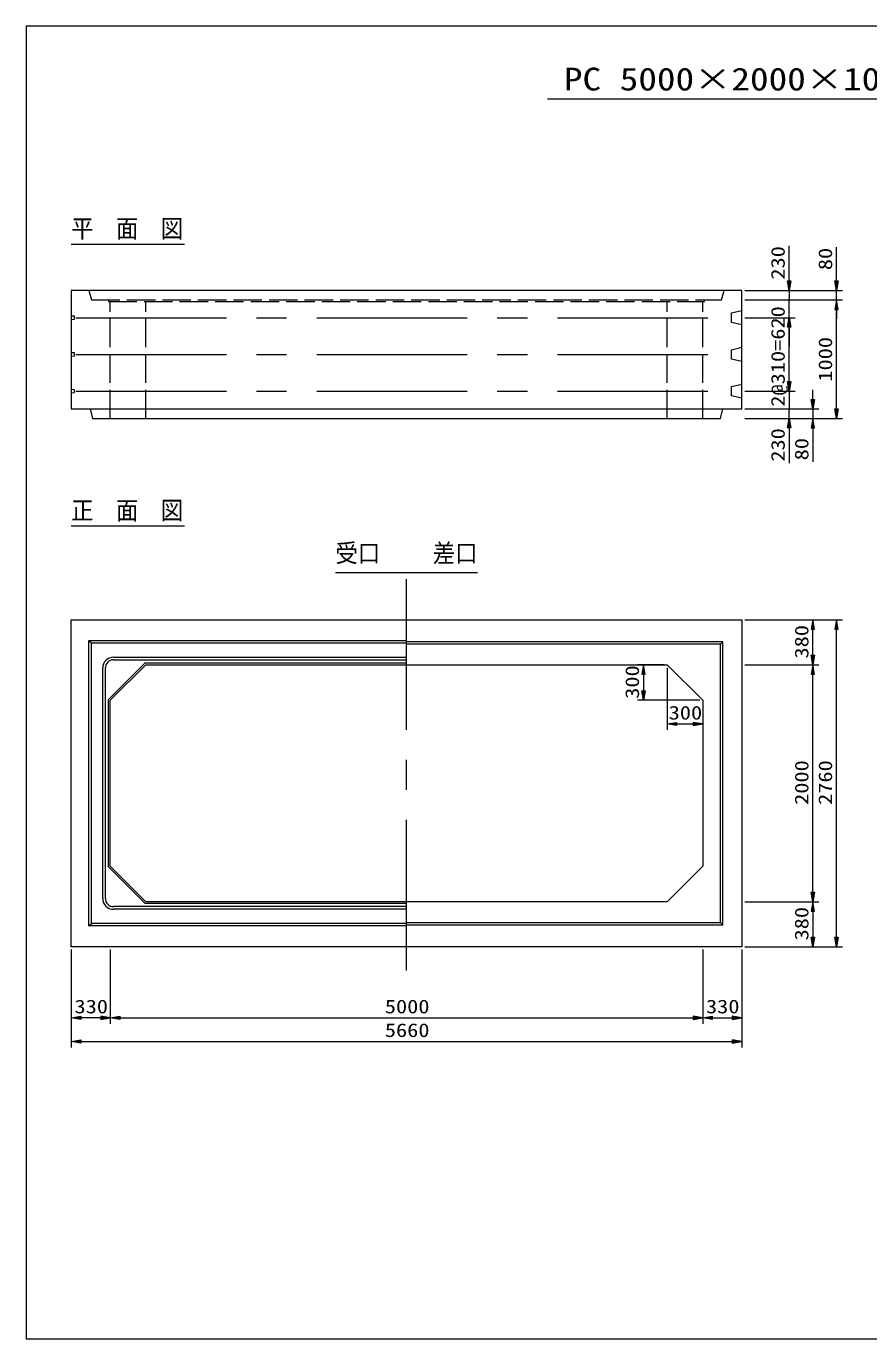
# Model space of a CAD drawing. Units: millimetres on the paper. Extents: x 18 to 410, y 10 to 287.
# Drawn here: x 18 to 195.8, y 10 to 287 of the extents above; entities that cross this region are included whole.
import ezdxf
from ezdxf.enums import TextEntityAlignment as Align

# ---------------------------------------------------------------- set-up
doc = ezdxf.new("R2010")
doc.units = ezdxf.units.MM
doc.linetypes.add('DASHED', pattern=[7.5, 6, -1.5])
doc.linetypes.add('USER1', pattern=[50.8, 31.75, -6.35, 6.35, -6.35])
for name, color, linetype, lineweight in [('0_7', 7, 'Continuous', 13), ('Layer1', 3, 'Continuous', 13), ('Layer2', 6, 'USER1', 13), ('Layer3', 7, 'Continuous', 13), ('Layer4', 4, 'DASHED', 13), ('Layer7', 9, 'Continuous', 13)]:
    doc.layers.add(name, color=color, linetype=linetype, lineweight=lineweight)
doc.styles.add('ＭＳ ゴシック', font='')
doc.styles.get('ＭＳ ゴシック').set_extended_font_data('MS Gothic')

msp = doc.modelspace()

# ---------------------------------------------------------------- hatches: boundary and pattern name
at = {"layer": 'Layer1'}
for points in [[(178.654, 233.242), (179.321, 233.242), (178.988, 231.242)], [(188.654, 233.242), (189.321, 233.242), (188.988, 231.242)], [(188.654, 227.242), (189.321, 227.242), (188.988, 229.242)], [(188.654, 227.242), (189.321, 227.242), (188.988, 229.242)], [(179.321, 223.492), (178.654, 223.492), (178.988, 225.492)], [(178.654, 211.992), (179.321, 211.992), (178.988, 209.992)], [(183.654, 208.242), (184.321, 208.242), (183.988, 206.242)], [(188.654, 206.242), (189.321, 206.242), (188.988, 204.242)], [(179.321, 202.242), (178.654, 202.242), (178.988, 204.242)], [(183.654, 202.242), (184.321, 202.242), (183.988, 204.242)], [(183.654, 159.742), (184.321, 159.742), (183.988, 161.742)], [(188.654, 159.742), (189.321, 159.742), (188.988, 161.742)], [(183.654, 154.242), (184.321, 154.242), (183.988, 152.242)], [(147.904, 150.242), (148.571, 150.242), (148.238, 152.242)], [(183.654, 150.242), (184.321, 150.242), (183.988, 152.242)], [(147.904, 146.742), (148.571, 146.742), (148.238, 144.742)], [(155.238, 140.075), (155.238, 139.408), (153.238, 139.742)], [(158.738, 140.075), (158.738, 139.408), (160.738, 139.742)], [(183.654, 104.242), (184.321, 104.242), (183.988, 102.242)], [(183.654, 100.242), (184.321, 100.242), (183.988, 102.242)], [(183.654, 94.742), (184.321, 94.742), (183.988, 92.742)], [(188.654, 94.742), (189.321, 94.742), (188.988, 92.742)], [(29.488, 78.075), (29.488, 77.408), (27.488, 77.742)], [(33.737, 78.075), (33.737, 77.408), (35.737, 77.742)], [(37.737, 78.075), (37.737, 77.408), (35.737, 77.742)], [(158.738, 78.075), (158.738, 77.408), (160.738, 77.742)], [(162.738, 78.075), (162.738, 77.408), (160.738, 77.742)], [(166.988, 78.075), (166.988, 77.408), (168.988, 77.742)], [(29.488, 73.075), (29.488, 72.408), (27.488, 72.742)], [(166.988, 73.075), (166.988, 72.408), (168.988, 72.742)]]:
    msp.add_hatch(color=256, dxfattribs=at).paths.add_polyline_path(points)

# ---------------------------------------------------------------- linework, layer by layer
at = {"layer": '0_7'}
for p, q in [((410, 287), (18, 287)), ((18, 287), (18, 10)), ((18, 10), (410, 10))]:
    msp.add_line(p, q, dxfattribs=at)
at = {"layer": 'Layer1'}
for p, q in [((178.988, 231.242), (178.988, 240.663)), ((188.988, 233.242), (188.988, 240.377)), ((178.988, 231.242), (178.988, 237.242)), ((169.613, 231.242), (180.238, 231.242)), ((169.613, 231.242), (190.238, 231.242)), ((178.988, 231.242), (178.988, 229.242)), ((188.988, 229.242), (188.988, 231.242)), ((169.613, 229.242), (190.238, 229.242)), ((169.613, 229.242), (190.238, 229.242)), ((178.988, 227.492), (178.988, 229.492)), ((178.988, 225.492), (178.988, 229.242)), ((178.988, 225.492), (178.988, 227.492)), ((188.988, 227.242), (188.988, 225.242)), ((188.988, 206.242), (188.988, 227.242)), ((169.613, 225.492), (180.238, 225.492)), ((169.613, 225.492), (180.238, 225.492)), ((178.988, 209.992), (178.988, 225.492)), ((178.988, 225.492), (178.988, 219.492)), ((178.988, 209.992), (178.988, 215.992)), ((169.613, 209.992), (180.238, 209.992)), ((169.613, 209.992), (180.238, 209.992)), ((178.988, 209.992), (178.988, 206.242)), ((178.988, 209.992), (178.988, 207.992)), ((178.988, 207.992), (178.988, 205.992)), ((183.988, 208.242), (183.988, 210.242)), ((169.613, 206.242), (185.238, 206.242)), ((178.988, 204.242), (178.988, 206.242)), ((183.988, 206.242), (183.988, 204.242)), ((169.613, 204.242), (180.238, 204.242)), ((169.613, 204.242), (185.238, 204.242)), ((169.613, 204.242), (190.238, 204.242)), ((178.988, 204.242), (178.988, 194.82)), ((178.988, 204.242), (178.988, 198.242)), ((183.988, 202.242), (183.988, 195.106)), ((169.613, 161.742), (185.238, 161.742)), ((169.613, 161.742), (190.238, 161.742)), ((183.988, 154.242), (183.988, 159.742)), ((188.988, 94.742), (188.988, 159.742)), ((152.613, 152.242), (146.988, 152.242)), ((148.238, 150.242), (148.238, 146.742)), ((153.238, 151.617), (153.238, 138.492)), ((169.613, 152.242), (185.238, 152.242)), ((169.613, 152.242), (185.238, 152.242)), ((183.988, 104.242), (183.988, 150.242)), ((160.113, 144.742), (146.988, 144.742)), ((160.738, 144.117), (160.738, 138.492)), ((155.238, 139.742), (158.738, 139.742)), ((169.613, 102.242), (185.238, 102.242)), ((169.613, 102.242), (185.238, 102.242)), ((183.988, 100.242), (183.988, 94.742)), ((27.488, 92.117), (27.488, 76.492)), ((27.488, 92.117), (27.488, 71.492)), ((35.737, 92.117), (35.737, 76.492)), ((35.737, 92.117), (35.737, 76.492)), ((160.738, 92.117), (160.738, 76.492)), ((160.738, 92.117), (160.738, 76.492)), ((168.988, 92.117), (168.988, 76.492)), ((168.988, 92.117), (168.988, 71.492)), ((169.613, 92.742), (185.238, 92.742)), ((169.613, 92.742), (190.238, 92.742)), ((33.737, 77.742), (29.488, 77.742)), ((37.737, 77.742), (158.738, 77.742)), ((162.738, 77.742), (166.988, 77.742)), ((29.488, 72.742), (166.988, 72.742))]:
    msp.add_line(p, q, dxfattribs=at)
for points in [[(178.654, 233.242), (179.321, 233.242), (178.988, 231.242)], [(188.654, 233.242), (189.321, 233.242), (188.988, 231.242)], [(188.654, 227.242), (189.321, 227.242), (188.988, 229.242)], [(188.654, 227.242), (189.321, 227.242), (188.988, 229.242)], [(179.321, 223.492), (178.654, 223.492), (178.988, 225.492)], [(178.654, 211.992), (179.321, 211.992), (178.988, 209.992)], [(183.654, 208.242), (184.321, 208.242), (183.988, 206.242)], [(188.654, 206.242), (189.321, 206.242), (188.988, 204.242)], [(179.321, 202.242), (178.654, 202.242), (178.988, 204.242)], [(183.654, 202.242), (184.321, 202.242), (183.988, 204.242)], [(183.654, 159.742), (184.321, 159.742), (183.988, 161.742)], [(188.654, 159.742), (189.321, 159.742), (188.988, 161.742)], [(183.654, 154.242), (184.321, 154.242), (183.988, 152.242)], [(147.904, 150.242), (148.571, 150.242), (148.238, 152.242)], [(183.654, 150.242), (184.321, 150.242), (183.988, 152.242)], [(147.904, 146.742), (148.571, 146.742), (148.238, 144.742)], [(155.238, 140.075), (155.238, 139.408), (153.238, 139.742)], [(158.738, 140.075), (158.738, 139.408), (160.738, 139.742)], [(183.654, 104.242), (184.321, 104.242), (183.988, 102.242)], [(183.654, 100.242), (184.321, 100.242), (183.988, 102.242)], [(183.654, 94.742), (184.321, 94.742), (183.988, 92.742)], [(188.654, 94.742), (189.321, 94.742), (188.988, 92.742)], [(29.488, 78.075), (29.488, 77.408), (27.488, 77.742)], [(33.737, 78.075), (33.737, 77.408), (35.737, 77.742)], [(37.737, 78.075), (37.737, 77.408), (35.737, 77.742)], [(158.738, 78.075), (158.738, 77.408), (160.738, 77.742)], [(162.738, 78.075), (162.738, 77.408), (160.738, 77.742)], [(166.988, 78.075), (166.988, 77.408), (168.988, 77.742)], [(29.488, 73.075), (29.488, 72.408), (27.488, 72.742)], [(166.988, 73.075), (166.988, 72.408), (168.988, 72.742)]]:
    msp.add_lwpolyline(points, close=True, dxfattribs=at)
at = {"layer": 'Layer2'}
for p, q in [((28.488, 225.492), (167.988, 225.492)), ((28.488, 217.742), (167.988, 217.742)), ((28.488, 209.992), (167.988, 209.992)), ((98.237, 87.742), (98.237, 171.742))]:
    msp.add_line(p, q, dxfattribs=at)
at = {"layer": 'Layer3'}
for p, q in [((168.988, 231.242), (27.488, 231.242)), ((27.488, 231.242), (27.488, 206.242)), ((168.988, 206.242), (168.988, 231.242)), ((27.488, 206.242), (168.988, 206.242)), ((31.488, 206.242), (31.988, 204.242)), ((164.488, 204.242), (164.988, 206.242)), ((31.988, 204.242), (164.488, 204.242)), ((27.488, 92.742), (27.488, 161.742)), ((27.488, 161.742), (168.988, 161.742)), ((168.988, 161.742), (168.988, 92.742)), ((31.238, 97.117), (31.238, 157.367)), ((31.238, 157.367), (98.237, 157.367)), ((31.238, 157.367), (31.738, 156.867)), ((31.738, 97.617), (31.738, 156.867)), ((31.738, 156.867), (98.237, 156.867)), ((164.988, 157.117), (98.237, 157.117)), ((164.488, 156.617), (98.237, 156.617)), ((164.988, 157.117), (164.488, 156.617)), ((164.488, 97.867), (164.488, 156.617)), ((164.988, 97.367), (164.988, 157.117)), ((35.362, 144.897), (43.082, 152.617)), ((36.413, 153.842), (98.237, 153.842)), ((36.413, 153.292), (98.237, 153.292)), ((43.082, 152.617), (98.237, 152.617)), ((34.138, 102.917), (34.138, 151.567)), ((34.688, 102.917), (34.688, 151.567)), ((35.737, 144.742), (43.237, 152.242)), ((43.237, 152.242), (153.238, 152.242)), ((153.238, 152.242), (160.738, 144.742)), ((35.362, 109.586), (35.362, 144.897)), ((35.737, 109.742), (35.737, 144.742)), ((160.738, 144.742), (160.738, 109.742)), ((43.082, 101.867), (35.362, 109.586)), ((43.237, 102.242), (35.737, 109.742)), ((160.738, 109.742), (153.238, 102.242)), ((98.237, 101.192), (36.413, 101.192)), ((98.237, 100.642), (36.413, 100.642)), ((98.237, 101.867), (43.082, 101.867)), ((153.238, 102.242), (43.237, 102.242)), ((31.238, 97.117), (31.738, 97.617)), ((98.237, 97.117), (31.238, 97.117)), ((98.237, 97.617), (31.738, 97.617)), ((98.237, 97.867), (164.488, 97.867)), ((98.237, 97.367), (164.988, 97.367)), ((164.988, 97.367), (164.488, 97.867)), ((168.988, 92.742), (27.488, 92.742))]:
    msp.add_line(p, q, dxfattribs=at)
for centre, radius, start, end in [((36.413, 151.567), 2.275, 90, 180), ((36.413, 151.567), 1.725, 90, 180), ((36.413, 102.917), 2.275, 180, 270), ((36.413, 102.917), 1.725, 180, 270)]:
    msp.add_arc(centre, radius, start, end, dxfattribs=at)
at = {"layer": 'Layer4'}
for p, q in [((31.238, 231.242), (31.738, 229.242)), ((164.738, 229.242), (165.238, 231.242)), ((31.738, 229.242), (164.738, 229.242)), ((35.362, 229.242), (35.362, 228.942)), ((35.362, 228.942), (161.113, 228.942)), ((35.737, 204.242), (35.737, 228.942)), ((43.237, 204.242), (43.237, 228.942)), ((153.238, 204.242), (153.238, 228.942)), ((160.738, 204.242), (160.738, 228.942)), ((161.113, 228.942), (161.113, 229.242)), ((28.188, 225.792), (27.488, 225.842)), ((27.488, 225.142), (28.188, 225.192)), ((28.188, 225.192), (28.188, 225.792)), ((166.838, 226.492), (168.988, 226.992)), ((166.838, 224.492), (166.838, 226.492)), ((168.988, 223.992), (166.838, 224.492)), ((166.838, 218.742), (168.988, 219.242)), ((28.188, 218.042), (27.488, 218.092)), ((27.488, 217.392), (28.188, 217.442)), ((28.188, 217.442), (28.188, 218.042)), ((166.838, 216.742), (166.838, 218.742)), ((168.988, 216.242), (166.838, 216.742)), ((166.838, 210.992), (168.988, 211.492)), ((166.838, 208.992), (166.838, 210.992)), ((28.188, 210.292), (27.488, 210.342)), ((27.488, 209.642), (28.188, 209.692)), ((28.188, 209.692), (28.188, 210.292)), ((168.988, 208.492), (166.838, 208.992))]:
    msp.add_line(p, q, dxfattribs=at)
at = {"layer": 'Layer7'}
for p, q in [((294.953, 271.6), (128, 271.6)), ((27.488, 241.035), (51.372, 241.035)), ((27.488, 181.535), (51.372, 181.535)), ((83.237, 171.742), (113.237, 171.742))]:
    msp.add_line(p, q, dxfattribs=at)

# ---------------------------------------------------------------- texts
at = {"layer": 'Layer1', "color": 9, "style": 'ＭＳ ゴシック', "width": 1.2}
for s, p in [('230', (178.918, 233.524)), ('80', (188.918, 235.524)), ('2@310=620', (178.918, 206.713)), ('1000', (188.918, 211.999)), ('230', (178.918, 195.102)), ('80', (183.918, 195.388)), ('380', (183.918, 153.563)), ('300', (148.168, 145.063)), ('2000', (183.918, 122.67)), ('2760', (188.918, 122.67)), ('380', (183.918, 94.063))]:
    msp.add_text(s, height=2.886, rotation=90, dxfattribs=at).set_placement(p, align=Align.BOTTOM_LEFT)
for s, p in [('300', (153.559, 139.812)), ('330', (28.184, 77.812)), ('5000', (93.666, 77.812)), ('330', (161.434, 77.812)), ('5660', (93.666, 72.812))]:
    msp.add_text(s, height=2.886, dxfattribs=at).set_placement(p, align=Align.BOTTOM_LEFT)
at = {"layer": 'Layer7', "style": 'ＭＳ ゴシック', "width": 1.2}
msp.add_text('PC 5000×2000×1000 構造図（150型／300型）', height=4.811, dxfattribs=at).set_placement((214, 272), align=Align.BOTTOM_CENTER)
at = {"layer": 'Layer7', "style": 'ＭＳ ゴシック', "width": 0.9}
for s, p in [('平\u3000面\u3000図', (27.488, 241.242)), ('正\u3000面\u3000図', (27.488, 181.742)), ('受口', (83.237, 172.742))]:
    msp.add_text(s, height=3.848, dxfattribs=at).set_placement(p, align=Align.BOTTOM_LEFT)
msp.add_text('差口', height=3.848, dxfattribs=at).set_placement((113.237, 172.742), align=Align.BOTTOM_RIGHT)

doc.saveas('drawing.dxf')
